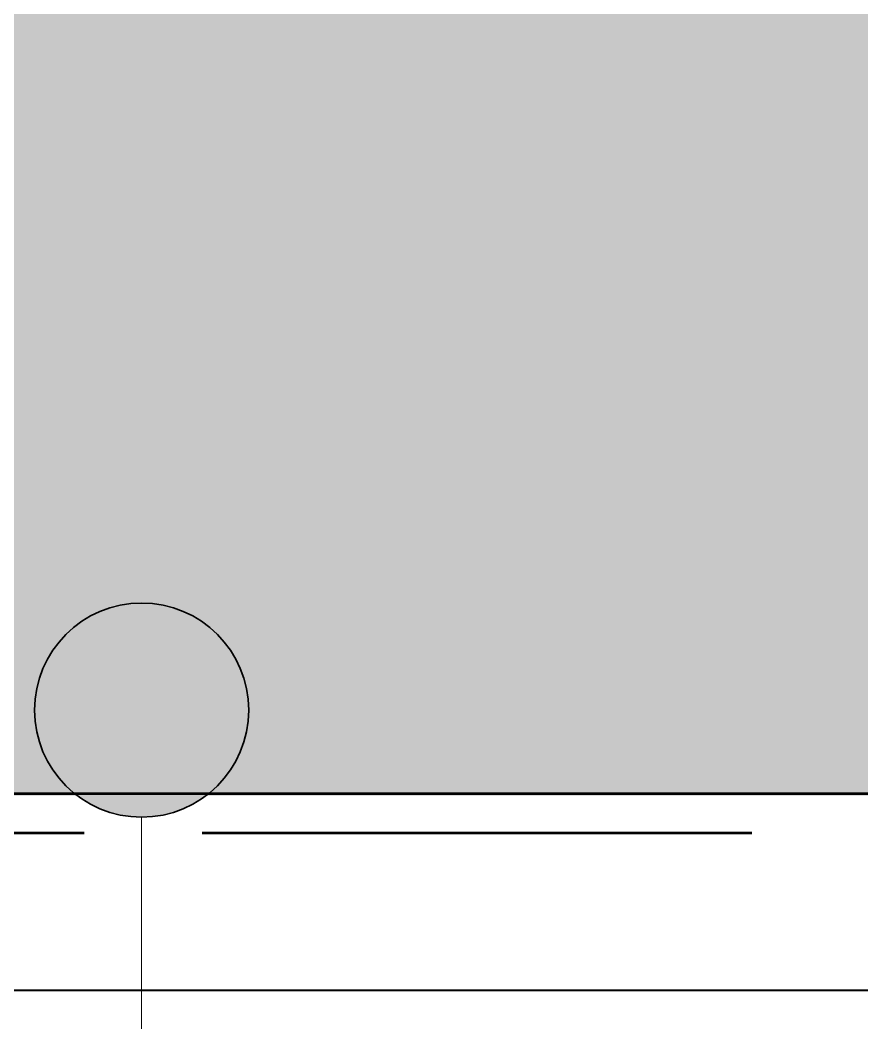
# Model space of a CAD drawing. Header units: millimetres. Extents: x 71 to 41929, y 71 to 131329.
# Drawn here: x 10330 to 11086, y 111875 to 112775 of the extents above; entities that cross this region are included whole.
import ezdxf

# ---------------------------------------------------------------- set-up
doc = ezdxf.new("R2010")
doc.units = ezdxf.units.MM
doc.linetypes.add('DASH_494_106', pattern=[599.7222222222222, 493.8888888888888, -105.83333333333331])
for name, color, linetype in [('ANNOTATIONS', 7, 'Continuous'), ('GEOFAB', 5, 'Continuous'), ('MODULE_ART', 7, 'Continuous'), ('PIPES', 7, 'Continuous'), ('TANK', 7, 'Continuous')]:
    doc.layers.add(name, color=color, linetype=linetype)

# ---------------------------------------------------------------- blocks, each defined once
blk = doc.blocks.new('atlancube_face')
at = {"true_color": 0x000000}
blk.add_solid([(-1.7857142857142858, -1.7889908256880733), (1151.7857142857144, -1.7889908256880733), (-1.7857142857142858, 781.7889908256881), (1151.7857142857144, 781.7889908256881)], dxfattribs=at)

msp = doc.modelspace()

# ---------------------------------------------------------------- hatches: boundary and pattern name
at = {"layer": 'PIPES', "true_color": 0xbfbfbf}
h = msp.add_hatch(color=7, dxfattribs=at)
h.dxf.hatch_style = 1
h.paths.add_polyline_path([(10343.12469017094, 112155.74074074074, 1), (10535.458023504272, 112155.74074074074, 1)])

# ---------------------------------------------------------------- linework, layer by layer
at = {"layer": 'ANNOTATIONS', "lineweight": 18}
msp.add_line((10439.291356837606, 111657.40740740742), (10439.291356837606, 112059.57407407409), dxfattribs=at)
at = {"layer": 'GEOFAB', "color": 6, "lineweight": 40}
msp.add_line((8553.287083333333, 111904.35185185185), (23856.064861111114, 111904.35185185185), dxfattribs=at)
at = {"layer": 'GEOFAB', "color": 5, "linetype": 'DASH_494_106', "lineweight": 53}
msp.add_lwpolyline([(8694.398194444444, 112045.46296296296), (23714.95375, 112045.46296296296), (23714.95375, 113676.01851851853), (8694.398194444444, 113676.01851851853)], close=True, dxfattribs=at)
at = {"layer": 'PIPES', "color": 5, "lineweight": 35}
msp.add_circle((10439.291356837606, 112155.74074074074), 96.16666666666667, dxfattribs=at)
at = {"layer": 'TANK', "lineweight": 53}
msp.add_lwpolyline([(8729.675972222221, 112080.74074074074), (23679.675972222223, 112080.74074074074), (23679.675972222223, 113640.74074074074), (8729.675972222221, 113640.74074074074)], close=True, dxfattribs=at)

# ---------------------------------------------------------------- block references
at = {"layer": 'MODULE_ART'}
for p in [(9879.675972222221, 112080.74074074074), (11029.675972222223, 112080.74074074074)]:
    msp.add_blockref('atlancube_face', p, dxfattribs=at)

doc.saveas('drawing.dxf')
